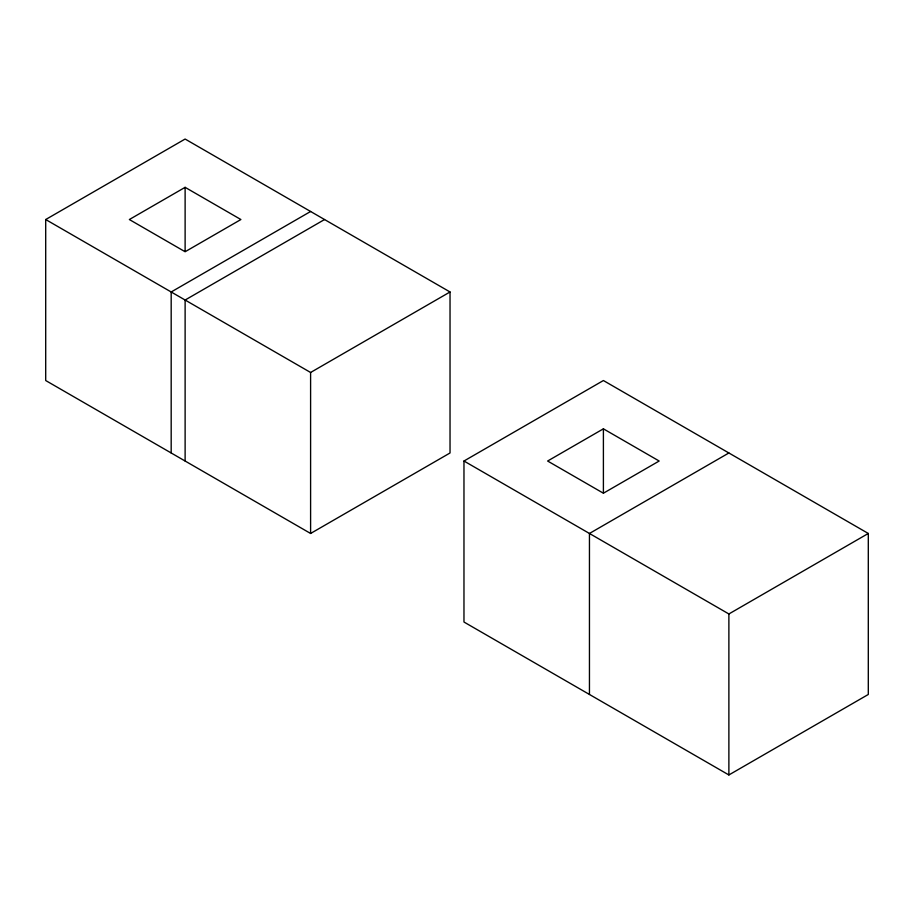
<?xml version="1.0" encoding="UTF-8"?>
<svg xmlns="http://www.w3.org/2000/svg" width="914" height="914" viewBox="0 0 914 914"><rect width="100%" height="100%" fill="white"/><g stroke="black" fill="none" stroke-linecap="round" stroke-linejoin="round"><path stroke-width="1.37" d="M45.7 219.531L185.119 139.042L450.031 291.977L450.031 452.978L310.6 533.468L45.7 380.532L45.7 219.531L310.6 372.478L450.031 291.977M185.119 187.336L129.354 219.531L185.119 251.738L240.896 219.531L185.119 187.336L185.119 251.453M310.6 211.488L171.181 291.977L171.181 452.978M324.55 219.531L185.119 300.032L185.119 461.022M463.969 461.022L603.4 380.532L868.3 533.468L868.3 694.469L728.881 774.958L463.969 622.023L463.969 461.022L728.881 613.968L868.3 533.468M603.4 428.826L547.623 461.022L603.4 493.217L659.165 461.022L603.4 428.826L603.4 492.943M728.881 452.978L589.45 533.468L589.45 694.469M728.881 613.968L728.881 774.958M310.6 372.478L310.6 533.468"/></g></svg>
